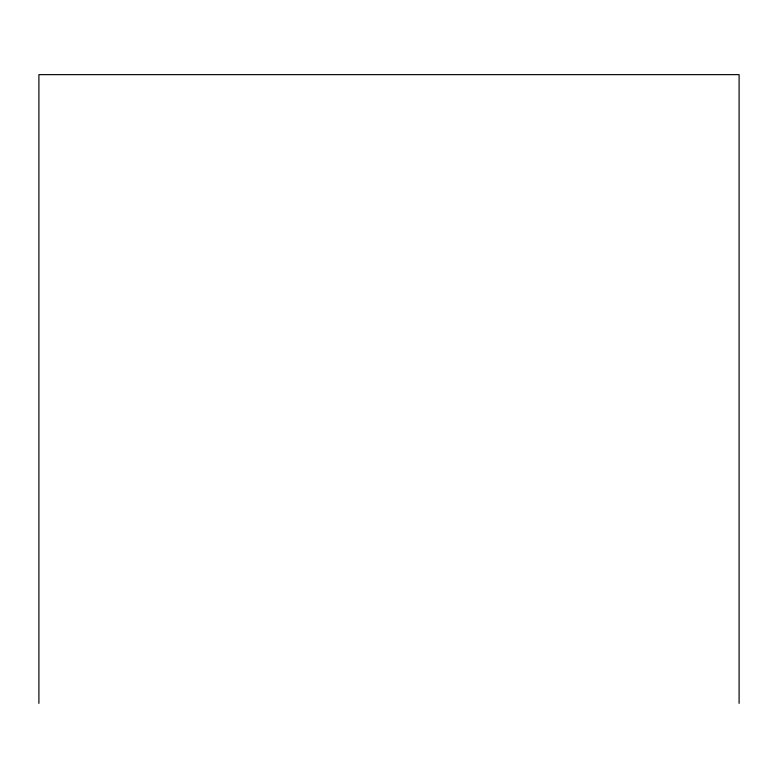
<?xml version="1.0" encoding="UTF-8"?>
<svg xmlns="http://www.w3.org/2000/svg" width="778" height="778" viewBox="0 0 778 778"><rect width="100%" height="100%" fill="white"/><g stroke="black" fill="none" stroke-linecap="round" stroke-linejoin="round"><path stroke-width="1.17" d="M739.1 703.361L739.1 74.639L38.9 74.639L38.9 703.361"/></g></svg>
